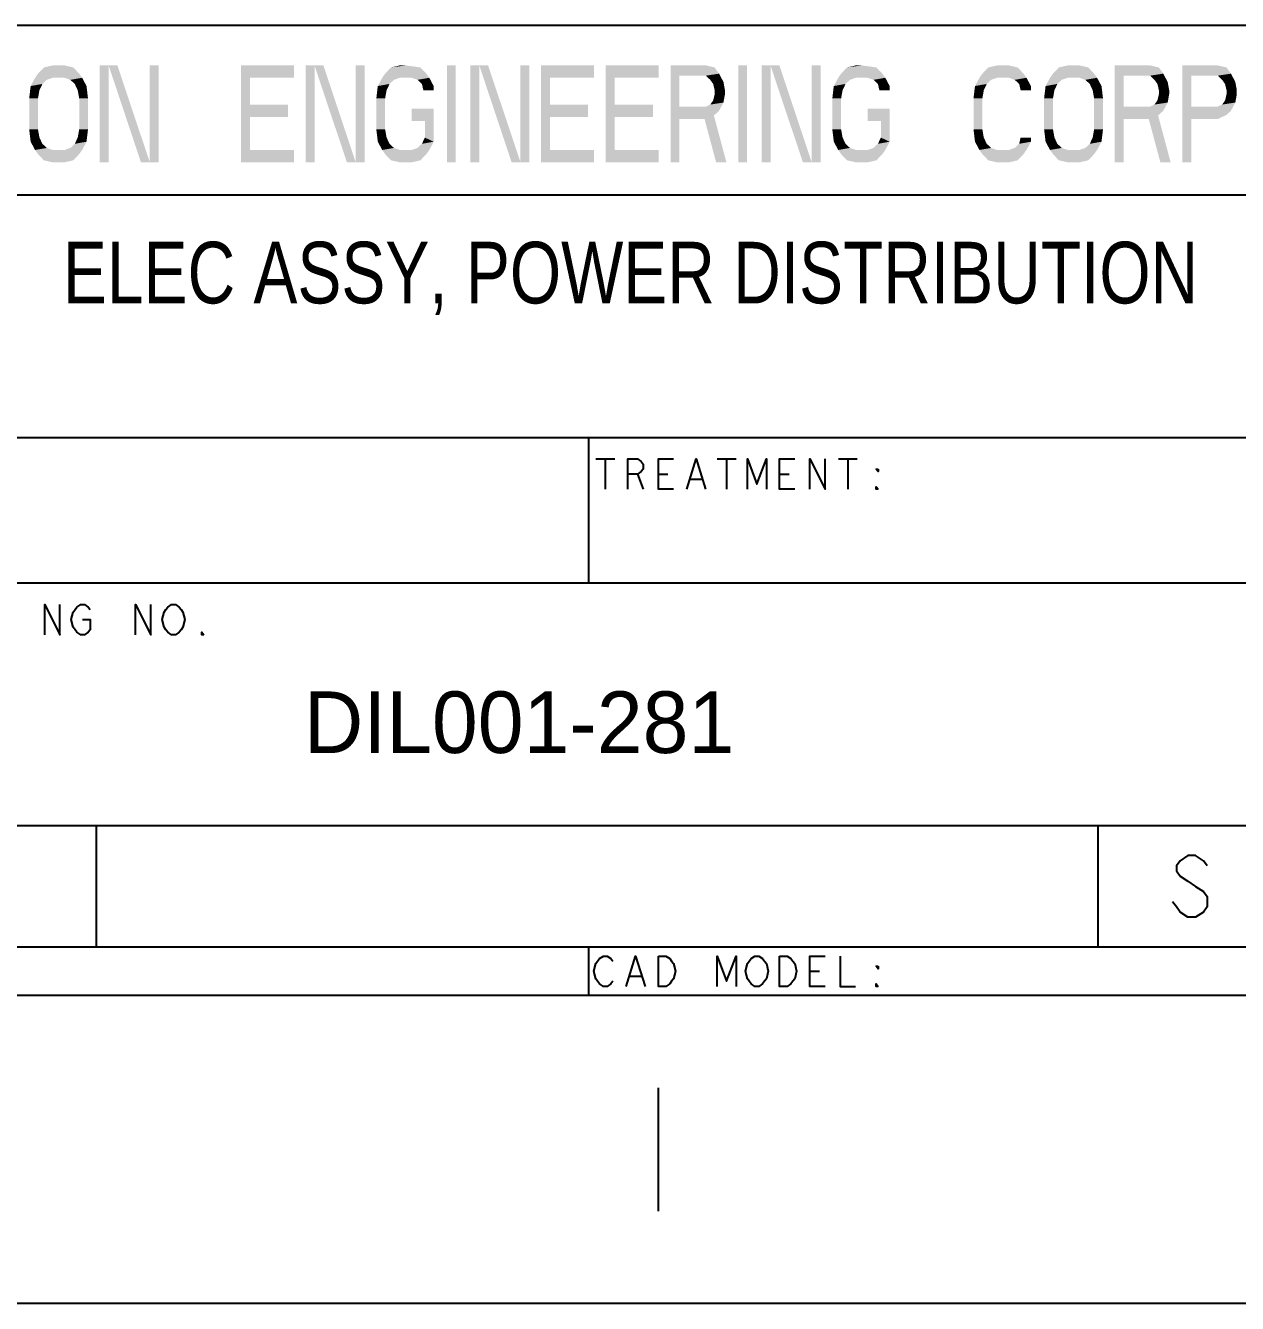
# Model space of a CAD drawing. Extents: x 0 to 22, y 0 to 17.
# Drawn here: x 18.223 to 20.191, y 0 to 2.075 of the extents above; entities that cross this region are included whole.
import ezdxf
from ezdxf.lldxf.tags import DXFTag

# ---------------------------------------------------------------- set-up
doc = ezdxf.new("R2010")
doc.units = 0
doc.header["$LTSCALE"] = 1.21
doc.header["$MEASUREMENT"] = 0
doc.layers.add('DEFAULT_3', color=7, linetype='PHANTOM')
doc.styles.get("Standard").update_dxf_attribs({"font": 'txt', "width": 0.8})
tags = doc.linetypes.add('PHANTOM', pattern=[0.8, 0.45, -0.05, 0.1, -0.05, 0.1, -0.05]).pattern_tags.tags
tags[14:15] = [DXFTag(74, 4), DXFTag(75, 0), DXFTag(340, '0'), DXFTag(46, 1.0), DXFTag(50, 0.0), DXFTag(44, 0.0), DXFTag(45, 0.0)]
tags[12:13] = [DXFTag(74, 4), DXFTag(75, 0), DXFTag(340, '0'), DXFTag(46, 1.0), DXFTag(50, 0.0), DXFTag(44, 0.0), DXFTag(45, 0.0)]
tags[10:11] = [DXFTag(74, 4), DXFTag(75, 0), DXFTag(340, '0'), DXFTag(46, 1.0), DXFTag(50, 0.0), DXFTag(44, 0.0), DXFTag(45, 0.0)]
tags[8:9] = [DXFTag(74, 4), DXFTag(75, 0), DXFTag(340, '0'), DXFTag(46, 1.0), DXFTag(50, 0.0), DXFTag(44, 0.0), DXFTag(45, 0.0)]
tags[6:7] = [DXFTag(74, 4), DXFTag(75, 0), DXFTag(340, '0'), DXFTag(46, 1.0), DXFTag(50, 0.0), DXFTag(44, 0.0), DXFTag(45, 0.0)]
tags[4:5] = [DXFTag(74, 4), DXFTag(75, 0), DXFTag(340, '0'), DXFTag(46, 1.0), DXFTag(50, 0.0), DXFTag(44, 0.0), DXFTag(45, 0.0)]

msp = doc.modelspace()

# ---------------------------------------------------------------- linework, layer by layer
at = {"color": 2, "linetype": 'Continuous'}
for p, q in [((21.5, 2.0748), (17, 2.0748)), ((21.5, 1.7992), (17, 1.7992)), ((21.5, 1.4055), (17, 1.4055)), ((19.1378, 1.1693), (19.1378, 1.4055)), ((19.149, 1.3711), (19.1797, 1.3711)), ((19.1643, 1.3711), (19.1643, 1.3219)), ((19.3458, 1.3711), (19.3766, 1.3711)), ((19.3612, 1.3711), (19.3612, 1.3219)), ((19.5427, 1.3711), (19.5734, 1.3711)), ((19.558, 1.3711), (19.558, 1.3219)), ((19.2166, 1.3465), (19.2258, 1.3219)), ((19.2505, 1.3465), (19.2658, 1.3465)), ((19.3027, 1.3383), (19.3212, 1.3383)), ((19.4473, 1.3465), (19.4627, 1.3465)), ((21.5, 1.1693), (17, 1.1693)), ((21.5, 0.7756), (17, 0.7756)), ((18.3385, 0.5787), (18.3385, 0.7756)), ((19.9645, 0.5787), (19.9645, 0.7756)), ((21.5, 0.5787), (17, 0.5787)), ((19.1378, 0.5), (19.1378, 0.5787)), ((19.2043, 0.5312), (19.2228, 0.5312)), ((19.4965, 0.5394), (19.5119, 0.5394)), ((21.5, 0.5), (17, 0.5)), ((19.25, 0.35), (19.25, 0.15))]:
    msp.add_line(p, q, dxfattribs=at)
at = {"color": 7, "linetype": 'Continuous'}
for p, q in [((21.5, 0.5), (0.5, 0.5)), ((22, 0), (0, 0))]:
    msp.add_line(p, q, dxfattribs=at)
at = {"color": 2, "linetype": 'Continuous'}
for points in [[(19.2012, 1.3219), (19.2012, 1.3711), (19.2166, 1.3711), (19.2228, 1.367), (19.2258, 1.3629), (19.2258, 1.3547), (19.2228, 1.3506), (19.2166, 1.3465), (19.2012, 1.3465)], [(19.2751, 1.3219), (19.2505, 1.3219), (19.2505, 1.3711), (19.2751, 1.3711)], [(19.2966, 1.3219), (19.312, 1.3711), (19.3273, 1.3219)], [(19.395, 1.3219), (19.395, 1.3711), (19.4104, 1.3301), (19.4258, 1.3711), (19.4258, 1.3219)], [(19.4719, 1.3219), (19.4473, 1.3219), (19.4473, 1.3711), (19.4719, 1.3711)], [(19.4965, 1.3219), (19.4965, 1.3711), (19.5211, 1.3219), (19.5211, 1.3711)], [(19.6072, 1.3547), (19.6072, 1.3506), (19.6042, 1.3547), (19.6072, 1.3547)], [(19.6072, 1.3219), (19.6042, 1.3219), (19.6042, 1.326), (19.6072, 1.3219)], [(18.2544, 1.0856), (18.2544, 1.1348), (18.279, 1.0856), (18.279, 1.1348)], [(18.3159, 1.1102), (18.3282, 1.1102), (18.3282, 1.0938), (18.3251, 1.0897), (18.319, 1.0856), (18.3128, 1.0856), (18.3067, 1.0897), (18.3036, 1.0938), (18.3005, 1.0979), (18.2975, 1.1102), (18.3005, 1.1225), (18.3036, 1.1266), (18.3067, 1.1307), (18.3128, 1.1348), (18.319, 1.1348), (18.3251, 1.1307), (18.3282, 1.1266)], [(18.402, 1.0856), (18.402, 1.1348), (18.4266, 1.0856), (18.4266, 1.1348)], [(18.4758, 1.0938), (18.4728, 1.0897), (18.4666, 1.0856), (18.4605, 1.0856), (18.4543, 1.0897), (18.4512, 1.0938), (18.4482, 1.0979), (18.4451, 1.1102), (18.4482, 1.1225), (18.4512, 1.1266), (18.4543, 1.1307), (18.4605, 1.1348), (18.4666, 1.1348), (18.4728, 1.1307), (18.4758, 1.1266), (18.4789, 1.1225), (18.482, 1.1102), (18.4789, 1.0979), (18.4758, 1.0938)], [(18.5128, 1.0856), (18.5097, 1.0856), (18.5097, 1.0897), (18.5128, 1.0856)], [(20.1415, 0.7105), (20.1352, 0.7188), (20.1227, 0.7272), (20.1102, 0.7272), (20.0977, 0.7188), (20.0915, 0.7105), (20.0915, 0.7022), (20.0977, 0.6938), (20.1102, 0.6855), (20.1227, 0.6772), (20.1352, 0.6688), (20.1415, 0.6605), (20.1415, 0.6438), (20.1352, 0.6355), (20.1227, 0.6272), (20.1102, 0.6272), (20.0977, 0.6355), (20.0915, 0.6438), (20.0852, 0.6522)], [(19.1766, 0.523), (19.1736, 0.5189), (19.1674, 0.5148), (19.1613, 0.5148), (19.1551, 0.5189), (19.152, 0.523), (19.149, 0.5271), (19.1459, 0.5394), (19.149, 0.5517), (19.152, 0.5558), (19.1551, 0.5599), (19.1613, 0.564), (19.1674, 0.564), (19.1736, 0.5599), (19.1766, 0.5558)], [(19.1982, 0.5148), (19.2135, 0.564), (19.2289, 0.5148)], [(19.2505, 0.564), (19.2628, 0.564), (19.2689, 0.5599), (19.272, 0.5558), (19.2751, 0.5517), (19.2781, 0.5394), (19.2751, 0.5271), (19.272, 0.523), (19.2689, 0.5189), (19.2628, 0.5148), (19.2505, 0.5148), (19.2505, 0.564)], [(19.3458, 0.5148), (19.3458, 0.564), (19.3612, 0.523), (19.3766, 0.564), (19.3766, 0.5148)], [(19.4227, 0.523), (19.4196, 0.5189), (19.4135, 0.5148), (19.4073, 0.5148), (19.4012, 0.5189), (19.3981, 0.523), (19.395, 0.5271), (19.3919, 0.5394), (19.395, 0.5517), (19.3981, 0.5558), (19.4012, 0.5599), (19.4073, 0.564), (19.4135, 0.564), (19.4196, 0.5599), (19.4227, 0.5558), (19.4258, 0.5517), (19.4288, 0.5394), (19.4258, 0.5271), (19.4227, 0.523)], [(19.4473, 0.564), (19.4596, 0.564), (19.4658, 0.5599), (19.4688, 0.5558), (19.4719, 0.5517), (19.475, 0.5394), (19.4719, 0.5271), (19.4688, 0.523), (19.4658, 0.5189), (19.4596, 0.5148), (19.4473, 0.5148), (19.4473, 0.564)], [(19.5211, 0.5148), (19.4965, 0.5148), (19.4965, 0.564), (19.5211, 0.564)], [(19.5457, 0.564), (19.5457, 0.5148), (19.5703, 0.5148)], [(19.6072, 0.5476), (19.6072, 0.5435), (19.6042, 0.5476), (19.6072, 0.5476)], [(19.6072, 0.5148), (19.6042, 0.5148), (19.6042, 0.5189), (19.6072, 0.5148)]]:
    msp.add_lwpolyline(points, dxfattribs=at)
at = {"color": 7, "linetype": 'Continuous'}
for points in [[(18.2388, 1.99), (18.2435, 1.9967), (18.3104, 1.9967)], [(18.2388, 1.99), (18.3104, 1.9967), (18.2674, 1.99)], [(18.2435, 1.9967), (18.2531, 2.0068), (18.3008, 2.0068)], [(18.3008, 2.0068), (18.3104, 1.9967), (18.2435, 1.9967)], [(18.2531, 2.0068), (18.2674, 2.0101), (18.2865, 2.0101)], [(18.2865, 2.0101), (18.3008, 2.0068), (18.2531, 2.0068)], [(18.2674, 1.99), (18.3104, 1.9967), (18.2865, 1.99)], [(18.3104, 1.9967), (18.3152, 1.99), (18.2865, 1.99)], [(18.3438, 2.0101), (18.3438, 1.8527), (18.3582, 2.0101), (18.3582, 1.8527)], [(18.3582, 2.0101), (18.4107, 1.8527), (18.3725, 2.0101), (18.425, 1.8527)], [(18.425, 2.0101), (18.425, 1.8527), (18.4393, 2.0101), (18.4393, 1.8527)], [(18.573, 2.0101), (18.573, 1.8527), (18.5874, 2.0101), (18.5874, 1.8527)], [(18.5874, 2.0101), (18.5874, 1.99), (18.659, 2.0101), (18.659, 1.99)], [(18.6781, 2.0101), (18.6781, 1.8527), (18.6924, 2.0101), (18.6924, 1.8527)], [(18.6924, 2.0101), (18.745, 1.8527), (18.7068, 2.0101), (18.7593, 1.8527)], [(18.7593, 2.0101), (18.7593, 1.8527), (18.7736, 2.0101), (18.7736, 1.8527)], [(18.8023, 1.99), (18.807, 1.9967), (18.8739, 1.9967)], [(18.8023, 1.99), (18.8739, 1.9967), (18.8309, 1.99)], [(18.807, 1.9967), (18.8166, 2.0068), (18.8643, 2.0068)], [(18.8643, 2.0068), (18.8739, 1.9967), (18.807, 1.9967)], [(18.8166, 2.0068), (18.8309, 2.0101), (18.8405, 2.0101)], [(18.8405, 2.0101), (18.8643, 2.0068), (18.8166, 2.0068)], [(18.8309, 1.99), (18.8739, 1.9967), (18.85, 1.99)], [(18.8739, 1.9967), (18.8787, 1.99), (18.85, 1.99)], [(18.9073, 2.0101), (18.9073, 1.8527), (18.9217, 2.0101), (18.9217, 1.8527)], [(18.9455, 2.0101), (18.9455, 1.8527), (18.9599, 2.0101), (18.9599, 1.8527)], [(18.9599, 2.0101), (19.0124, 1.8527), (18.9742, 2.0101), (19.0267, 1.8527)], [(19.0267, 2.0101), (19.0267, 1.8527), (19.041, 2.0101), (19.041, 1.8527)], [(19.0601, 2.0101), (19.0601, 1.8527), (19.0745, 2.0101), (19.0745, 1.8527)], [(19.0745, 2.0101), (19.0745, 1.99), (19.1461, 2.0101), (19.1461, 1.99)], [(19.1652, 2.0101), (19.1652, 1.8527), (19.1795, 2.0101), (19.1795, 1.8527)], [(19.1795, 2.0101), (19.1795, 1.99), (19.2512, 2.0101), (19.2512, 1.99)], [(19.2703, 2.0101), (19.2703, 1.8527), (19.2846, 2.0101), (19.2846, 1.8527)], [(19.3419, 2.0068), (19.2846, 1.9934), (19.3276, 2.0101)], [(19.2846, 1.9934), (19.2846, 2.0101), (19.3276, 2.0101)], [(19.3491, 1.9967), (19.2846, 1.9934), (19.3419, 2.0068)], [(19.2846, 1.9934), (19.3491, 1.9967), (19.3276, 1.9934)], [(19.3276, 1.9934), (19.3491, 1.9967), (19.3347, 1.9867)], [(19.3491, 1.9967), (19.3562, 1.9833), (19.3347, 1.9867)], [(19.3801, 2.0101), (19.3801, 1.8527), (19.3944, 2.0101), (19.3944, 1.8527)], [(19.4183, 2.0101), (19.4183, 1.8527), (19.4326, 2.0101), (19.4326, 1.8527)], [(19.4326, 2.0101), (19.4852, 1.8527), (19.447, 2.0101), (19.4995, 1.8527)], [(19.4995, 2.0101), (19.4995, 1.8527), (19.5138, 2.0101), (19.5138, 1.8527)], [(19.5425, 1.99), (19.5472, 1.9967), (19.6141, 1.9967)], [(19.5425, 1.99), (19.6141, 1.9967), (19.5711, 1.99)], [(19.5472, 1.9967), (19.5568, 2.0068), (19.6045, 2.0068)], [(19.6045, 2.0068), (19.6141, 1.9967), (19.5472, 1.9967)], [(19.5568, 2.0068), (19.5711, 2.0101), (19.5807, 2.0101)], [(19.5807, 2.0101), (19.6045, 2.0068), (19.5568, 2.0068)], [(19.5711, 1.99), (19.6141, 1.9967), (19.5902, 1.99)], [(19.6141, 1.9967), (19.6189, 1.99), (19.5902, 1.99)], [(19.7717, 1.99), (19.7765, 1.9967), (19.8433, 1.9967)], [(19.7717, 1.99), (19.8433, 1.9967), (19.8003, 1.99)], [(19.7765, 1.9967), (19.786, 2.0068), (19.8338, 2.0068)], [(19.8338, 2.0068), (19.8433, 1.9967), (19.7765, 1.9967)], [(19.786, 2.0068), (19.8003, 2.0101), (19.8194, 2.0101)], [(19.8194, 2.0101), (19.8338, 2.0068), (19.786, 2.0068)], [(19.8003, 1.99), (19.8433, 1.9967), (19.8194, 1.99)], [(19.8433, 1.9967), (19.8481, 1.99), (19.8194, 1.99)], [(19.8863, 1.99), (19.8911, 1.9967), (19.9579, 1.9967)], [(19.8863, 1.99), (19.9579, 1.9967), (19.9149, 1.99)], [(19.8911, 1.9967), (19.9006, 2.0068), (19.9484, 2.0068)], [(19.9484, 2.0068), (19.9579, 1.9967), (19.8911, 1.9967)], [(19.9006, 2.0068), (19.9149, 2.0101), (19.934, 2.0101)], [(19.934, 2.0101), (19.9484, 2.0068), (19.9006, 2.0068)], [(19.9149, 1.99), (19.9579, 1.9967), (19.934, 1.99)], [(19.9579, 1.9967), (19.9627, 1.99), (19.934, 1.99)], [(19.9914, 2.0101), (19.9914, 1.8527), (20.0057, 2.0101), (20.0057, 1.8527)], [(20.063, 2.0068), (20.0057, 1.9934), (20.0487, 2.0101)], [(20.0057, 1.9934), (20.0057, 2.0101), (20.0487, 2.0101)], [(20.0701, 1.9967), (20.0057, 1.9934), (20.063, 2.0068)], [(20.0057, 1.9934), (20.0701, 1.9967), (20.0487, 1.9934)], [(20.0487, 1.9934), (20.0701, 1.9967), (20.0558, 1.9867)], [(20.0701, 1.9967), (20.0773, 1.9833), (20.0558, 1.9867)], [(20.1012, 2.0101), (20.1012, 1.8527), (20.1155, 2.0101), (20.1155, 1.8527)], [(20.1728, 2.0068), (20.1155, 1.9934), (20.1585, 2.0101)], [(20.1155, 1.9934), (20.1155, 2.0101), (20.1585, 2.0101)], [(20.18, 1.9967), (20.1155, 1.9934), (20.1728, 2.0068)], [(20.1155, 1.9934), (20.18, 1.9967), (20.1585, 1.9934)], [(20.1585, 1.9934), (20.18, 1.9967), (20.1657, 1.9867)], [(20.18, 1.9967), (20.1871, 1.9833), (20.1657, 1.9867)], [(18.2292, 1.9565), (18.2316, 1.9766), (18.2459, 1.9699)], [(18.2316, 1.9766), (18.2388, 1.99), (18.2579, 1.9867)], [(18.2507, 1.98), (18.2316, 1.9766), (18.2579, 1.9867)], [(18.2507, 1.98), (18.2459, 1.9699), (18.2316, 1.9766)], [(18.2674, 1.99), (18.2579, 1.9867), (18.2388, 1.99)], [(18.2961, 1.9867), (18.2865, 1.99), (18.3152, 1.99)], [(18.2961, 1.9867), (18.3152, 1.99), (18.3032, 1.98)], [(18.3152, 1.99), (18.3223, 1.9766), (18.3032, 1.98)], [(18.308, 1.9699), (18.3032, 1.98), (18.3223, 1.9766)], [(18.308, 1.9699), (18.3223, 1.9766), (18.3104, 1.9565)], [(18.3223, 1.9766), (18.3247, 1.9565), (18.3104, 1.9565)], [(18.7927, 1.9565), (18.7951, 1.9766), (18.8094, 1.9699)], [(18.7951, 1.9766), (18.8023, 1.99), (18.8214, 1.9867)], [(18.8142, 1.98), (18.7951, 1.9766), (18.8214, 1.9867)], [(18.8142, 1.98), (18.8094, 1.9699), (18.7951, 1.9766)], [(18.8309, 1.99), (18.8214, 1.9867), (18.8023, 1.99)], [(18.8596, 1.9867), (18.85, 1.99), (18.8787, 1.99)], [(18.8596, 1.9867), (18.8787, 1.99), (18.8667, 1.98)], [(18.8787, 1.99), (18.8858, 1.9766), (18.8667, 1.98)], [(18.8691, 1.9699), (18.8667, 1.98), (18.8858, 1.9766)], [(18.8858, 1.9766), (18.8858, 1.9699), (18.8691, 1.9699)], [(19.3395, 1.98), (19.3347, 1.9867), (19.3562, 1.9833)], [(19.3395, 1.98), (19.3562, 1.9833), (19.3419, 1.9699)], [(19.3562, 1.9833), (19.3586, 1.9699), (19.3419, 1.9699)], [(19.5329, 1.9565), (19.5353, 1.9766), (19.5496, 1.9699)], [(19.5353, 1.9766), (19.5425, 1.99), (19.5616, 1.9867)], [(19.5544, 1.98), (19.5353, 1.9766), (19.5616, 1.9867)], [(19.5544, 1.98), (19.5496, 1.9699), (19.5353, 1.9766)], [(19.5711, 1.99), (19.5616, 1.9867), (19.5425, 1.99)], [(19.5998, 1.9867), (19.5902, 1.99), (19.6189, 1.99)], [(19.5998, 1.9867), (19.6189, 1.99), (19.6069, 1.98)], [(19.6189, 1.99), (19.626, 1.9766), (19.6069, 1.98)], [(19.6093, 1.9699), (19.6069, 1.98), (19.626, 1.9766)], [(19.626, 1.9766), (19.626, 1.9699), (19.6093, 1.9699)], [(19.7621, 1.9565), (19.7645, 1.9766), (19.7788, 1.9699)], [(19.7645, 1.9766), (19.7717, 1.99), (19.7908, 1.9867)], [(19.7836, 1.98), (19.7645, 1.9766), (19.7908, 1.9867)], [(19.7836, 1.98), (19.7788, 1.9699), (19.7645, 1.9766)], [(19.8003, 1.99), (19.7908, 1.9867), (19.7717, 1.99)], [(19.829, 1.9867), (19.8194, 1.99), (19.8481, 1.99)], [(19.829, 1.9867), (19.8481, 1.99), (19.8362, 1.98)], [(19.8481, 1.99), (19.8553, 1.9766), (19.8362, 1.98)], [(19.8385, 1.9699), (19.8362, 1.98), (19.8553, 1.9766)], [(19.8553, 1.9766), (19.8553, 1.9699), (19.8385, 1.9699)], [(19.8767, 1.9565), (19.8791, 1.9766), (19.8935, 1.9699)], [(19.8791, 1.9766), (19.8863, 1.99), (19.9054, 1.9867)], [(19.8982, 1.98), (19.8791, 1.9766), (19.9054, 1.9867)], [(19.8982, 1.98), (19.8935, 1.9699), (19.8791, 1.9766)], [(19.9149, 1.99), (19.9054, 1.9867), (19.8863, 1.99)], [(19.9436, 1.9867), (19.934, 1.99), (19.9627, 1.99)], [(19.9436, 1.9867), (19.9627, 1.99), (19.9508, 1.98)], [(19.9627, 1.99), (19.9699, 1.9766), (19.9508, 1.98)], [(19.9555, 1.9699), (19.9508, 1.98), (19.9699, 1.9766)], [(19.9555, 1.9699), (19.9699, 1.9766), (19.9579, 1.9565)], [(19.9699, 1.9766), (19.9723, 1.9565), (19.9579, 1.9565)], [(20.0606, 1.98), (20.0558, 1.9867), (20.0773, 1.9833)], [(20.0606, 1.98), (20.0773, 1.9833), (20.063, 1.9699)], [(20.0773, 1.9833), (20.0797, 1.9699), (20.063, 1.9699)], [(20.1704, 1.98), (20.1657, 1.9867), (20.1871, 1.9833)], [(20.1704, 1.98), (20.1871, 1.9833), (20.1728, 1.9699)], [(20.1871, 1.9833), (20.1895, 1.9699), (20.1728, 1.9699)], [(18.2459, 1.9699), (18.2435, 1.9565), (18.2292, 1.9565)], [(18.2292, 1.9063), (18.2292, 1.9565), (18.2435, 1.9565)], [(18.2435, 1.9565), (18.2435, 1.9063), (18.2292, 1.9063)], [(18.3247, 1.9565), (18.3104, 1.9565), (18.3247, 1.9063), (18.3104, 1.9063)], [(18.8094, 1.9699), (18.807, 1.9565), (18.7927, 1.9565)], [(18.7927, 1.9063), (18.7927, 1.9565), (18.807, 1.9565)], [(18.807, 1.9565), (18.807, 1.9063), (18.7927, 1.9063)], [(19.3347, 1.9465), (19.3395, 1.9532), (19.3562, 1.9498)], [(19.3395, 1.9532), (19.3419, 1.9632), (19.3586, 1.9632)], [(19.3586, 1.9632), (19.3562, 1.9498), (19.3395, 1.9532)], [(19.3419, 1.9632), (19.3419, 1.9699), (19.3586, 1.9699)], [(19.3586, 1.9699), (19.3586, 1.9632), (19.3419, 1.9632)], [(19.5496, 1.9699), (19.5472, 1.9565), (19.5329, 1.9565)], [(19.5329, 1.9063), (19.5329, 1.9565), (19.5472, 1.9565)], [(19.5472, 1.9565), (19.5472, 1.9063), (19.5329, 1.9063)], [(19.7788, 1.9699), (19.7765, 1.9565), (19.7621, 1.9565)], [(19.7621, 1.9063), (19.7621, 1.9565), (19.7765, 1.9565)], [(19.7765, 1.9565), (19.7765, 1.9063), (19.7621, 1.9063)], [(19.8935, 1.9699), (19.8911, 1.9565), (19.8767, 1.9565)], [(19.8767, 1.9063), (19.8767, 1.9565), (19.8911, 1.9565)], [(19.8911, 1.9565), (19.8911, 1.9063), (19.8767, 1.9063)], [(19.9723, 1.9565), (19.9579, 1.9565), (19.9723, 1.9063), (19.9579, 1.9063)], [(20.0558, 1.9465), (20.0606, 1.9532), (20.0773, 1.9498)], [(20.0606, 1.9532), (20.063, 1.9632), (20.0797, 1.9632)], [(20.0797, 1.9632), (20.0773, 1.9498), (20.0606, 1.9532)], [(20.063, 1.9632), (20.063, 1.9699), (20.0797, 1.9699)], [(20.0797, 1.9699), (20.0797, 1.9632), (20.063, 1.9632)], [(20.1657, 1.9465), (20.1704, 1.9532), (20.1871, 1.9498)], [(20.1704, 1.9532), (20.1728, 1.9632), (20.1895, 1.9632)], [(20.1895, 1.9632), (20.1871, 1.9498), (20.1704, 1.9532)], [(20.1728, 1.9632), (20.1728, 1.9699), (20.1895, 1.9699)], [(20.1895, 1.9699), (20.1895, 1.9632), (20.1728, 1.9632)], [(18.5874, 1.9465), (18.5874, 1.9264), (18.6495, 1.9465), (18.6495, 1.9264)], [(18.85, 1.9197), (18.85, 1.9398), (18.8858, 1.9398)], [(18.85, 1.9197), (18.8858, 1.9398), (18.8715, 1.9197)], [(18.8715, 1.9197), (18.8858, 1.9398), (18.8715, 1.8929)], [(18.8858, 1.9398), (18.8858, 1.8862), (18.8715, 1.8929)], [(19.0745, 1.9465), (19.0745, 1.9264), (19.1365, 1.9465), (19.1365, 1.9264)], [(19.1795, 1.9465), (19.1795, 1.9264), (19.2416, 1.9465), (19.2416, 1.9264)], [(19.3491, 1.9364), (19.2846, 1.923), (19.3276, 1.9431)], [(19.2846, 1.923), (19.2846, 1.9431), (19.3276, 1.9431)], [(19.3419, 1.9297), (19.2846, 1.923), (19.3491, 1.9364)], [(19.3419, 1.9297), (19.3276, 1.923), (19.2846, 1.923)], [(19.3228, 1.9331), (19.3443, 1.8527), (19.3395, 1.9331), (19.361, 1.8527)], [(19.3347, 1.9465), (19.3562, 1.9498), (19.3276, 1.9431)], [(19.3562, 1.9498), (19.3491, 1.9364), (19.3276, 1.9431)], [(19.5902, 1.9197), (19.5902, 1.9398), (19.626, 1.9398)], [(19.5902, 1.9197), (19.626, 1.9398), (19.6117, 1.9197)], [(19.6117, 1.9197), (19.626, 1.9398), (19.6117, 1.8929)], [(19.626, 1.9398), (19.626, 1.8862), (19.6117, 1.8929)], [(20.0701, 1.9364), (20.0057, 1.923), (20.0487, 1.9431)], [(20.0057, 1.923), (20.0057, 1.9431), (20.0487, 1.9431)], [(20.063, 1.9297), (20.0057, 1.923), (20.0701, 1.9364)], [(20.063, 1.9297), (20.0487, 1.923), (20.0057, 1.923)], [(20.0439, 1.9331), (20.0654, 1.8527), (20.0606, 1.9331), (20.0821, 1.8527)], [(20.0558, 1.9465), (20.0773, 1.9498), (20.0487, 1.9431)], [(20.0773, 1.9498), (20.0701, 1.9364), (20.0487, 1.9431)], [(20.18, 1.9364), (20.1155, 1.923), (20.1585, 1.9431)], [(20.1155, 1.923), (20.1155, 1.9431), (20.1585, 1.9431)], [(20.1728, 1.9297), (20.1155, 1.923), (20.18, 1.9364)], [(20.1728, 1.9297), (20.1585, 1.923), (20.1155, 1.923)], [(20.1657, 1.9465), (20.1871, 1.9498), (20.1585, 1.9431)], [(20.1871, 1.9498), (20.18, 1.9364), (20.1585, 1.9431)], [(18.2316, 1.8862), (18.2292, 1.9063), (18.2435, 1.9063)], [(18.2459, 1.8929), (18.2316, 1.8862), (18.2435, 1.9063)], [(18.2459, 1.8929), (18.2507, 1.8828), (18.2316, 1.8862)], [(18.3032, 1.8828), (18.308, 1.8929), (18.3223, 1.8862)], [(18.308, 1.8929), (18.3104, 1.9063), (18.3247, 1.9063)], [(18.3247, 1.9063), (18.3223, 1.8862), (18.308, 1.8929)], [(18.7951, 1.8862), (18.7927, 1.9063), (18.807, 1.9063)], [(18.8094, 1.8929), (18.7951, 1.8862), (18.807, 1.9063)], [(18.8094, 1.8929), (18.8142, 1.8828), (18.7951, 1.8862)], [(18.8667, 1.8828), (18.8715, 1.8929), (18.8858, 1.8862)], [(19.5353, 1.8862), (19.5329, 1.9063), (19.5472, 1.9063)], [(19.5496, 1.8929), (19.5353, 1.8862), (19.5472, 1.9063)], [(19.5496, 1.8929), (19.5544, 1.8828), (19.5353, 1.8862)], [(19.6069, 1.8828), (19.6117, 1.8929), (19.626, 1.8862)], [(19.7645, 1.8862), (19.7621, 1.9063), (19.7765, 1.9063)], [(19.7788, 1.8929), (19.7645, 1.8862), (19.7765, 1.9063)], [(19.7788, 1.8929), (19.7836, 1.8828), (19.7645, 1.8862)], [(19.8553, 1.8862), (19.8362, 1.8828), (19.8553, 1.8929)], [(19.8362, 1.8828), (19.8385, 1.8929), (19.8553, 1.8929)], [(19.8791, 1.8862), (19.8767, 1.9063), (19.8911, 1.9063)], [(19.8935, 1.8929), (19.8791, 1.8862), (19.8911, 1.9063)], [(19.8935, 1.8929), (19.8982, 1.8828), (19.8791, 1.8862)], [(19.9508, 1.8828), (19.9555, 1.8929), (19.9699, 1.8862)], [(19.9555, 1.8929), (19.9579, 1.9063), (19.9723, 1.9063)], [(19.9723, 1.9063), (19.9699, 1.8862), (19.9555, 1.8929)], [(18.2388, 1.8728), (18.2316, 1.8862), (18.2507, 1.8828)], [(18.2579, 1.8761), (18.2388, 1.8728), (18.2507, 1.8828)], [(18.2579, 1.8761), (18.2674, 1.8728), (18.2388, 1.8728)], [(18.2435, 1.8661), (18.2388, 1.8728), (18.2674, 1.8728)], [(18.3152, 1.8728), (18.2435, 1.8661), (18.2865, 1.8728)], [(18.2865, 1.8728), (18.2435, 1.8661), (18.2674, 1.8728)], [(18.3152, 1.8728), (18.3104, 1.8661), (18.2435, 1.8661)], [(18.2865, 1.8728), (18.2961, 1.8761), (18.3152, 1.8728)], [(18.3032, 1.8828), (18.3223, 1.8862), (18.2961, 1.8761)], [(18.3223, 1.8862), (18.3152, 1.8728), (18.2961, 1.8761)], [(18.5874, 1.8728), (18.5874, 1.8527), (18.659, 1.8728), (18.659, 1.8527)], [(18.8023, 1.8728), (18.7951, 1.8862), (18.8142, 1.8828)], [(18.8214, 1.8761), (18.8023, 1.8728), (18.8142, 1.8828)], [(18.8214, 1.8761), (18.8309, 1.8728), (18.8023, 1.8728)], [(18.807, 1.8661), (18.8023, 1.8728), (18.8309, 1.8728)], [(18.8787, 1.8728), (18.807, 1.8661), (18.85, 1.8728)], [(18.85, 1.8728), (18.807, 1.8661), (18.8309, 1.8728)], [(18.8787, 1.8728), (18.8739, 1.8661), (18.807, 1.8661)], [(18.85, 1.8728), (18.8596, 1.8761), (18.8787, 1.8728)], [(18.8667, 1.8828), (18.8858, 1.8862), (18.8596, 1.8761)], [(18.8858, 1.8862), (18.8787, 1.8728), (18.8596, 1.8761)], [(19.0745, 1.8728), (19.0745, 1.8527), (19.1461, 1.8728), (19.1461, 1.8527)], [(19.1795, 1.8728), (19.1795, 1.8527), (19.2512, 1.8728), (19.2512, 1.8527)], [(19.5425, 1.8728), (19.5353, 1.8862), (19.5544, 1.8828)], [(19.5616, 1.8761), (19.5425, 1.8728), (19.5544, 1.8828)], [(19.5616, 1.8761), (19.5711, 1.8728), (19.5425, 1.8728)], [(19.5472, 1.8661), (19.5425, 1.8728), (19.5711, 1.8728)], [(19.6189, 1.8728), (19.5472, 1.8661), (19.5902, 1.8728)], [(19.5902, 1.8728), (19.5472, 1.8661), (19.5711, 1.8728)], [(19.6189, 1.8728), (19.6141, 1.8661), (19.5472, 1.8661)], [(19.5902, 1.8728), (19.5998, 1.8761), (19.6189, 1.8728)], [(19.6069, 1.8828), (19.626, 1.8862), (19.5998, 1.8761)], [(19.626, 1.8862), (19.6189, 1.8728), (19.5998, 1.8761)], [(19.7717, 1.8728), (19.7645, 1.8862), (19.7836, 1.8828)], [(19.7908, 1.8761), (19.7717, 1.8728), (19.7836, 1.8828)], [(19.7908, 1.8761), (19.8003, 1.8728), (19.7717, 1.8728)], [(19.7765, 1.8661), (19.7717, 1.8728), (19.8003, 1.8728)], [(19.8481, 1.8728), (19.7765, 1.8661), (19.8194, 1.8728)], [(19.8194, 1.8728), (19.7765, 1.8661), (19.8003, 1.8728)], [(19.8481, 1.8728), (19.8433, 1.8661), (19.7765, 1.8661)], [(19.8194, 1.8728), (19.829, 1.8761), (19.8481, 1.8728)], [(19.8362, 1.8828), (19.8553, 1.8862), (19.829, 1.8761)], [(19.8553, 1.8862), (19.8481, 1.8728), (19.829, 1.8761)], [(19.8863, 1.8728), (19.8791, 1.8862), (19.8982, 1.8828)], [(19.9054, 1.8761), (19.8863, 1.8728), (19.8982, 1.8828)], [(19.9054, 1.8761), (19.9149, 1.8728), (19.8863, 1.8728)], [(19.8911, 1.8661), (19.8863, 1.8728), (19.9149, 1.8728)], [(19.9627, 1.8728), (19.8911, 1.8661), (19.934, 1.8728)], [(19.934, 1.8728), (19.8911, 1.8661), (19.9149, 1.8728)], [(19.9627, 1.8728), (19.9579, 1.8661), (19.8911, 1.8661)], [(19.934, 1.8728), (19.9436, 1.8761), (19.9627, 1.8728)], [(19.9508, 1.8828), (19.9699, 1.8862), (19.9436, 1.8761)], [(19.9699, 1.8862), (19.9627, 1.8728), (19.9436, 1.8761)], [(18.2531, 1.856), (18.2435, 1.8661), (18.3104, 1.8661)], [(18.3104, 1.8661), (18.3008, 1.856), (18.2531, 1.856)], [(18.2674, 1.8527), (18.2531, 1.856), (18.3008, 1.856)], [(18.3008, 1.856), (18.2865, 1.8527), (18.2674, 1.8527)], [(18.8166, 1.856), (18.807, 1.8661), (18.8739, 1.8661)], [(18.8739, 1.8661), (18.8643, 1.856), (18.8166, 1.856)], [(18.8309, 1.8527), (18.8166, 1.856), (18.8643, 1.856)], [(18.8643, 1.856), (18.85, 1.8527), (18.8309, 1.8527)], [(19.5568, 1.856), (19.5472, 1.8661), (19.6141, 1.8661)], [(19.6141, 1.8661), (19.6045, 1.856), (19.5568, 1.856)], [(19.5711, 1.8527), (19.5568, 1.856), (19.6045, 1.856)], [(19.6045, 1.856), (19.5902, 1.8527), (19.5711, 1.8527)], [(19.786, 1.856), (19.7765, 1.8661), (19.8433, 1.8661)], [(19.8433, 1.8661), (19.8338, 1.856), (19.786, 1.856)], [(19.8003, 1.8527), (19.786, 1.856), (19.8338, 1.856)], [(19.8338, 1.856), (19.8194, 1.8527), (19.8003, 1.8527)], [(19.9006, 1.856), (19.8911, 1.8661), (19.9579, 1.8661)], [(19.9579, 1.8661), (19.9484, 1.856), (19.9006, 1.856)], [(19.9149, 1.8527), (19.9006, 1.856), (19.9484, 1.856)], [(19.9484, 1.856), (19.934, 1.8527), (19.9149, 1.8527)]]:
    msp.add_solid(points, dxfattribs=at)

# ---------------------------------------------------------------- texts
at = {"insert": (18.2841, 1.7237), "char_height": 0.1, "width": 4.581873, "attachment_point": 1}
msp.add_mtext('ELEC ASSY, POWER DISTRIBUTION', dxfattribs=at)
at = {"layer": 'DEFAULT_3'}
msp.add_attdef('DIL001-281', (18.6749, 0.8937), '', height=0.1, dxfattribs=at)

doc.saveas('drawing.dxf')
